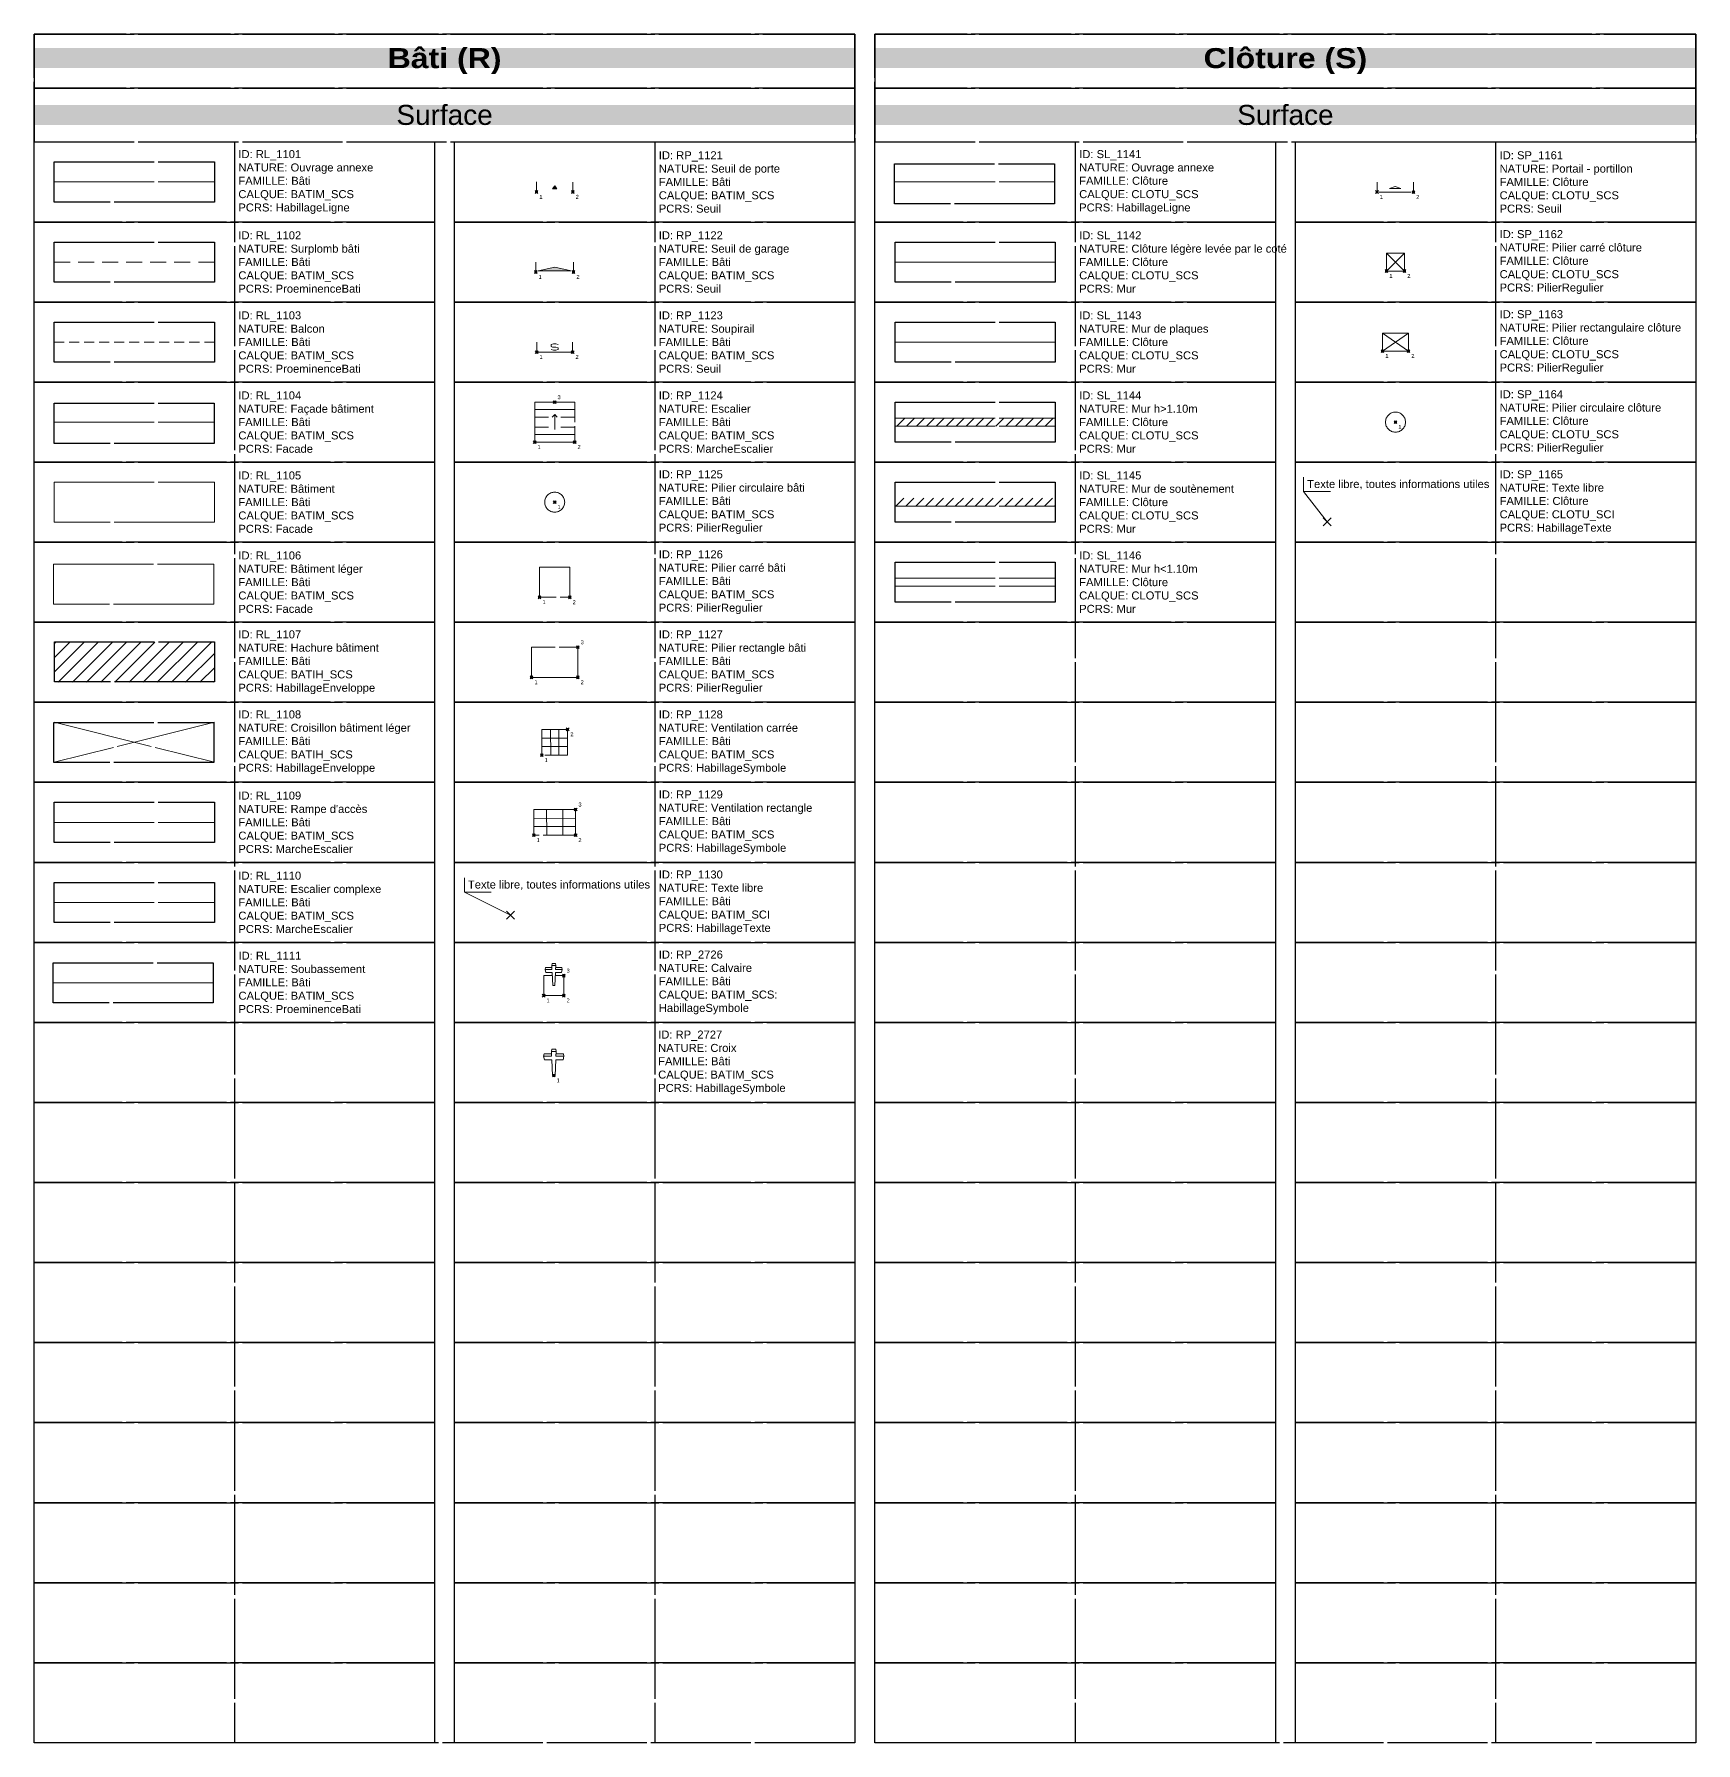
# Model space of a CAD drawing. Header units: metres. Extents: x 3067 to 3319, y 1703 to 1914.
# Drawn here: x 3067.05 to 3108.55, y 1703.17 to 1745.87 of the extents above; entities that cross this region are included whole.
import ezdxf

# ---------------------------------------------------------------- set-up
doc = ezdxf.new("R2010")
doc.units = ezdxf.units.M
doc.header["$PDMODE"] = 3
doc.header["$PDSIZE"] = 0.1
for name, pattern in [('RL_1101', [2.5, 2.5, 0]), ('RL_1102', [0.6, 0.4, -0.2]), ('RL_1103', [0.375, 0.25, -0.125]), ('RL_1104', [2.5, 2.5, 0]), ('RL_1105', [2.5, 2.5, 0]), ('RL_1106', [2.5, 2.5, 0]), ('RL_1108', [2.5, 2.5, 0]), ('RL_1109', [2.5, 2.5, 0]), ('RL_1110', [2.5, 2.5, 0]), ('SL_1141', [2.5, 2.5, 0]), ('SL_1144', [2.5, 2.5, 0]), ('SL_1145', [2.5, 2.5, 0]), ('SL_1146', [2.5, 2.5, 0]), ('Socle_Continu', [2.5, 2.5, 0])]:
    doc.linetypes.add(name, pattern=pattern)
doc.layers.get('0').update_dxf_attribs({"lineweight": 30})
for name, color, linetype, lineweight in [('1', 7, 'Socle_Continu', 30), ('2', 7, 'Socle_Continu', 30), ('3_sens et nbr de points', 7, 'Socle_Continu', 5), ('BATIH_SCS', 201, 'Socle_Continu', 13), ('BATIM_SCI', 201, 'Socle_Continu', 13), ('CLOTH_SCS', 212, 'Socle_Continu', 13), ('CLOTU_SCI', 212, 'Socle_Continu', 13), ('CLOTU_SCS', 212, 'Socle_Continu', 13)]:
    doc.layers.add(name, color=color, linetype=linetype, lineweight=lineweight)
doc.layers.add('BATIM_SCS', color=7, linetype='Socle_Continu', lineweight=13, true_color=0xdf7fff)
doc.styles.get("Standard").update_dxf_attribs({"font": 'arial.ttf'})
doc.styles.add('Style_1', font='WINGDNG2.TTF')
doc.linetypes.add('RL_1111', pattern='A,0.25,-0.1,[".",Standard,S=0.254,R=0,X=0,Y=0],-0.15', length=0.5)
doc.linetypes.add('SL_1142', pattern='A,0.5,0,["£",Style_1,S=0.1,R=0,X=0.2,Y=0],0.5', length=1)
doc.linetypes.add('SL_1143', pattern='A,0.5,0,["¢",Style_1,S=0.1,R=0,X=0.2,Y=-0.065],0.5', length=1)
pattern_1 = [(45, (0, 0), (-0.123743687, 0.123743687), [])]

# ---------------------------------------------------------------- blocks, each defined once
blk = doc.blocks.new('*U58')
at = {"layer": 'BATIM_SCI', "linetype": 'Socle_Continu'}
blk.add_line((-1.153, 0.58), (0, 0), dxfattribs=at)
at = {"layer": 'BATIM_SCI', "linetype": 'Socle_Continu', "flags": 128}
blk.add_lwpolyline([(-0.48, 0.58), (-1.153, 0.58), (-1.153, 0.937)], dxfattribs=at)
at = {"layer": 'BATIM_SCI', "linetype": 'Socle_Continu'}
blk.add_point((0, 0), dxfattribs=at)
blk.add_attdef('TXT', (-1.064, 0.667), '', height=0.2, dxfattribs=at)
at = {"layer": 'BATIM_SCI', "linetype": 'Socle_Continu', "flags": 9}
for tag, p in [('NATURE', (1.967, -0.177)), ('ID', (1.967, 0.144)), ('FAMILLE', (1.967, -0.499)), ('CALQUE', (1.967, -0.82)), ('PCRS', (1.967, -1.141))]:
    blk.add_attdef(tag, p, '', height=0.2, dxfattribs=at)
blk = doc.blocks.new('SP_1161')
at = {"layer": 'CLOTU_SCS', "linetype": 'Socle_Continu'}
for p, q in [((0, 0), (0, 0.25)), ((0.057, 0), (0.854, 0)), ((0.455, 0.141), (0.313, 0.094)), ((0.313, 0.094), (0.598, 0.094)), ((0.598, 0.094), (0.455, 0.141)), ((0.911, 0.25), (0.911, 0))]:
    blk.add_line(p, q, dxfattribs=at)
at = {"layer": 'CLOTU_SCS', "linetype": 'Socle_Continu', "flags": 9}
for tag, p in [('ID', (1.36, 0.385)), ('NATURE', (1.36, 0.064)), ('CALQUE', (1.36, -0.579)), ('FAMILLE', (1.36, -0.257)), ('PCRS', (1.36, -0.9))]:
    blk.add_attdef(tag, p, '', height=0.2, dxfattribs=at)
blk = doc.blocks.new('SP_1162')
at = {"layer": 'CLOTU_SCS', "linetype": 'Socle_Continu'}
for p, q in [((0, 0), (0.45, 0.45)), ((0, 0.45), (0.45, 0))]:
    blk.add_line(p, q, dxfattribs=at)
at = {"layer": 'CLOTU_SCS', "linetype": 'Socle_Continu', "flags": 128}
blk.add_lwpolyline([(0.45, 0), (0, 0), (0, 0.45), (0.45, 0.45)], close=True, dxfattribs=at)
at = {"layer": 'CLOTU_SCS', "linetype": 'Socle_Continu', "flags": 9}
for tag, p in [('ID', (1.089, 0.299)), ('NATURE', (1.089, -0.022)), ('FAMILLE', (1.089, -0.344)), ('CALQUE', (1.089, -0.665)), ('PCRS', (1.089, -0.986))]:
    blk.add_attdef(tag, p, '', height=0.2, dxfattribs=at)
blk = doc.blocks.new('SP_1163')
at = {"layer": 'CLOTU_SCS', "linetype": 'Socle_Continu'}
for p, q in [((0, 0), (0.65, 0.45)), ((0, 0.45), (0.65, 0))]:
    blk.add_line(p, q, dxfattribs=at)
at = {"layer": 'CLOTU_SCS', "linetype": 'Socle_Continu', "flags": 128}
blk.add_lwpolyline([(0.65, 0), (0, 0), (0, 0.45), (0.65, 0.45)], close=True, dxfattribs=at)
at = {"layer": 'CLOTU_SCS', "linetype": 'Socle_Continu', "flags": 9}
for tag, p in [('ID', (1.211, 0.255)), ('NATURE', (1.211, -0.066)), ('FAMILLE', (1.211, -0.387)), ('CALQUE', (1.211, -0.709)), ('PCRS', (1.211, -1.03))]:
    blk.add_attdef(tag, p, '', height=0.2, dxfattribs=at)
blk = doc.blocks.new('SP_1164')
at = {"layer": 'CLOTU_SCS', "linetype": 'Socle_Continu'}
blk.add_circle((0, 0), 0.25, dxfattribs=at)
at = {"layer": 'CLOTU_SCS', "linetype": 'Socle_Continu', "flags": 9}
for tag, p in [('ID', (0.878, 0.051)), ('NATURE', (0.878, -0.27)), ('FAMILLE', (0.878, -0.592)), ('CALQUE', (0.878, -0.913)), ('PCRS', (0.878, -1.234))]:
    blk.add_attdef(tag, p, '', height=0.2, dxfattribs=at)
blk = doc.blocks.new('*U308')
at = {"layer": 'CLOTU_SCI', "linetype": 'Socle_Continu'}
blk.add_line((-0.591, 0.756), (0, 0), dxfattribs=at)
at = {"layer": 'CLOTU_SCI', "linetype": 'Socle_Continu', "flags": 128}
blk.add_lwpolyline([(0.082, 0.756), (-0.591, 0.756), (-0.591, 1.113)], dxfattribs=at)
at = {"layer": 'CLOTU_SCI', "linetype": 'Socle_Continu'}
blk.add_point((0, 0), dxfattribs=at)
blk.add_attdef('TXT', (-0.502, 0.843), '', height=0.2, dxfattribs=at)
at = {"layer": 'CLOTU_SCI', "linetype": 'Socle_Continu', "flags": 9}
for tag, p in [('NATURE', (1.967, -0.177)), ('ID', (1.967, 0.144)), ('FAMILLE', (1.967, -0.499)), ('CALQUE', (1.967, -0.82)), ('PCRS', (1.967, -1.141))]:
    blk.add_attdef(tag, p, '', height=0.2, dxfattribs=at)
blk = doc.blocks.new('RP_1121')
at = {"layer": 'BATIM_SCS', "linetype": 'Socle_Continu'}
blk.add_hatch(color=256, dxfattribs=at).paths.add_polyline_path([(0.396, 0.078), (0.453, 0.156), (0.51, 0.078)])
for p, q in [((0, 0.25), (0, 0)), ((0.396, 0.078), (0.453, 0.156)), ((0.51, 0.078), (0.396, 0.078)), ((0.453, 0.156), (0.51, 0.078)), ((0.906, -0.001), (0.906, 0.249))]:
    blk.add_line(p, q, dxfattribs=at)
at = {"layer": 'BATIM_SCS', "linetype": 'Socle_Continu', "flags": 9}
for tag, p in [('NATURE', (1.337, 0.329)), ('ID', (1.337, 0.65)), ('FAMILLE', (1.337, 0.008)), ('CALQUE', (1.337, -0.314)), ('PCRS', (1.337, -0.635))]:
    blk.add_attdef(tag, p, '', height=0.2, dxfattribs=at)
blk = doc.blocks.new('RP_1122')
at = {"layer": 'BATIM_SCS', "linetype": 'Socle_Continu'}
blk.add_hatch(color=256, dxfattribs=at).paths.add_polyline_path([(0.059, 0.031), (0.884, 0.031), (0.472, 0.125)])
for p, q in [((0, 0.25), (0, 0)), ((0.472, 0.125), (0.059, 0.031)), ((0.059, 0.031), (0.884, 0.031)), ((0.884, 0.031), (0.472, 0.125)), ((0.943, 0), (0.943, 0.25))]:
    blk.add_line(p, q, dxfattribs=at)
at = {"layer": 'BATIM_SCS', "linetype": 'Socle_Continu', "flags": 9}
for tag, p in [('ID', (1.285, 0.871)), ('NATURE', (1.285, 0.549)), ('FAMILLE', (1.285, 0.228)), ('CALQUE', (1.285, -0.093)), ('PCRS', (1.285, -0.415))]:
    blk.add_attdef(tag, p, '', height=0.2, dxfattribs=at)
blk = doc.blocks.new('RP_1123')
at = {"layer": 'BATIM_SCS', "linetype": 'Socle_Continu'}
for p, q in [((0, 0.25), (0, 0)), ((0, 0), (0.898, 0)), ((0.365, 0.188), (0.421, 0.203)), ((0.365, 0.188), (0.365, 0.156)), ((0.365, 0.141), (0.365, 0.156)), ((0.365, 0.141), (0.393, 0.125)), ((0.421, 0.047), (0.365, 0.062)), ((0.393, 0.125), (0.477, 0.125)), ((0.477, 0.203), (0.421, 0.203)), ((0.477, 0.047), (0.421, 0.047)), ((0.477, 0.203), (0.533, 0.188)), ((0.477, 0.125), (0.533, 0.109)), ((0.533, 0.062), (0.477, 0.047)), ((0.533, 0.109), (0.533, 0.094)), ((0.533, 0.094), (0.533, 0.062)), ((0.898, 0), (0.898, 0.25))]:
    blk.add_line(p, q, dxfattribs=at)
at = {"layer": 'BATIM_SCS', "linetype": 'Socle_Continu', "flags": 9}
for tag, p in [('ID', (1.247, 0.805)), ('NATURE', (1.247, 0.484)), ('CALQUE', (1.247, -0.159)), ('FAMILLE', (1.247, 0.163)), ('PCRS', (1.247, -0.48))]:
    blk.add_attdef(tag, p, '', height=0.2, dxfattribs=at)
blk = doc.blocks.new('RP_1125')
at = {"layer": 'BATIM_SCS', "linetype": 'Socle_Continu'}
blk.add_circle((0, 0), 0.25, dxfattribs=at)
at = {"layer": 'BATIM_SCS', "linetype": 'Socle_Continu', "flags": 9}
for tag, p in [('ID', (0.772, 0.405)), ('NATURE', (0.772, 0.084)), ('CALQUE', (0.772, -0.559)), ('FAMILLE', (0.772, -0.237)), ('PCRS', (0.772, -0.88))]:
    blk.add_attdef(tag, p, '', height=0.2, dxfattribs=at)
blk = doc.blocks.new('RP_1126')
at = {"layer": 'BATIM_SCS', "linetype": 'Socle_Continu', "flags": 128}
blk.add_lwpolyline([(0, 0), (0, 0.754), (0.754, 0.754), (0.754, 0)], close=True, dxfattribs=at)
at = {"layer": 'BATIM_SCS', "linetype": 'Socle_Continu', "flags": 9}
for tag, p in [('NATURE', (1.163, 0.67)), ('ID', (1.163, 0.991)), ('FAMILLE', (1.163, 0.349)), ('CALQUE', (1.163, 0.028)), ('PCRS', (1.163, -0.294))]:
    blk.add_attdef(tag, p, '', height=0.2, dxfattribs=at)
blk = doc.blocks.new('RP_1127')
at = {"layer": 'BATIM_SCS', "linetype": 'Socle_Continu', "flags": 128}
blk.add_lwpolyline([(1.154, 0), (0, 0), (0, 0.754), (1.154, 0.754)], close=True, dxfattribs=at)
at = {"layer": 'BATIM_SCS', "linetype": 'Socle_Continu', "flags": 9}
for tag, p in [('ID', (1.447, 0.935)), ('NATURE', (1.447, 0.614)), ('FAMILLE', (1.447, 0.293)), ('CALQUE', (1.447, -0.028)), ('PCRS', (1.447, -0.35))]:
    blk.add_attdef(tag, p, '', height=0.2, dxfattribs=at)
blk = doc.blocks.new('RP_1124')
at = {"layer": 'BATIM_SCS', "linetype": 'Socle_Continu', "flags": 128}
blk.add_lwpolyline([(0, 0), (0, 1), (1, 1), (1, 0)], close=True, dxfattribs=at)
for points in [[(1, 0.812), (0, 0.812)], [(0, 0.625), (0.344, 0.625)], [(0.5, 0.312), (0.5, 0.687), (0.438, 0.625)], [(0.5, 0.687), (0.563, 0.625)], [(1, 0.625), (0.656, 0.625)], [(0, 0.375), (0.344, 0.375)], [(0, 0.187), (1, 0.187)], [(1, 0.375), (0.656, 0.375)]]:
    blk.add_lwpolyline(points, dxfattribs=at)
at = {"layer": 'BATIM_SCS', "linetype": 'Socle_Continu', "flags": 9}
for tag, p in [('ID', (1.527, 0.906)), ('NATURE', (1.527, 0.584)), ('FAMILLE', (1.527, 0.263)), ('CALQUE', (1.527, -0.058)), ('PCRS', (1.527, -0.38))]:
    blk.add_attdef(tag, p, '', height=0.2, dxfattribs=at)
blk = doc.blocks.new('RP_1128')
at = {"layer": 'BATIM_SCS', "linetype": 'Socle_Continu'}
for p, q in [((0.221, 0.645), (0.222, 0)), ((0.423, 0), (0.422, 0.645)), ((0.644, 0.423), (0, 0.423)), ((0, 0.222), (0.644, 0.222))]:
    blk.add_line(p, q, dxfattribs=at)
at = {"layer": 'BATIM_SCS', "linetype": 'Socle_Continu', "flags": 128}
blk.add_lwpolyline([(0, 0), (-0.001, 0.644), (0.644, 0.645), (0.644, 0.001)], close=True, dxfattribs=at)
at = {"layer": 'BATIM_SCS', "linetype": 'Socle_Continu', "flags": 9}
for tag, p in [('ID', (1.102, 0.887)), ('NATURE', (1.102, 0.565)), ('FAMILLE', (1.102, 0.244)), ('CALQUE', (1.102, -0.077)), ('PCRS', (1.102, -0.398))]:
    blk.add_attdef(tag, p, '', height=0.2, dxfattribs=at)
blk = doc.blocks.new('RP_1129')
at = {"layer": 'BATIM_SCS', "linetype": 'Socle_Continu'}
for p, q in [((0.321, 0.645), (0.322, 0)), ((0.723, 0.001), (0.722, 0.645)), ((1.044, 0.424), (0, 0.423)), ((0, 0.222), (1.044, 0.222))]:
    blk.add_line(p, q, dxfattribs=at)
at = {"layer": 'BATIM_SCS', "linetype": 'Socle_Continu', "flags": 128}
blk.add_lwpolyline([(-0.001, 0.644), (1.044, 0.645), (1.044, 0.001), (0, 0)], close=True, dxfattribs=at)
at = {"layer": 'BATIM_SCS', "linetype": 'Socle_Continu', "flags": 9}
for tag, p in [('ID', (1.289, 0.914)), ('NATURE', (1.289, 0.593)), ('FAMILLE', (1.289, 0.271)), ('CALQUE', (1.289, -0.05)), ('PCRS', (1.289, -0.371))]:
    blk.add_attdef(tag, p, '', height=0.2, dxfattribs=at)
blk = doc.blocks.new('RP_2727')
at = {"layer": 'BATIM_SCS', "linetype": 'Socle_Continu'}
for p, q in [((-0.254, 0.48), (-0.244, 0.54)), ((-0.254, 0.48), (-0.054, 0.48)), ((-0.254, 0.48), (-0.233, 0.392)), ((-0.244, 0.54), (-0.057, 0.54)), ((-0.06, 0.6), (-0.05, 0.66)), ((-0.054, 0.48), (-0.06, 0.6)), ((-0.06, 0.6), (0.06, 0.6)), ((-0.05, 0.66), (0.05, 0.66)), ((0.06, 0.6), (0.05, 0.66)), ((0.054, 0.48), (0.06, 0.6)), ((0.054, 0.48), (0.254, 0.48)), ((0.057, 0.54), (0.244, 0.54)), ((0.254, 0.48), (0.233, 0.392)), ((0.254, 0.48), (0.244, 0.54)), ((-0.233, 0.392), (-0.05, 0.392)), ((-0.03, 0), (-0.05, 0.392)), ((-0.03, 0), (0.03, 0)), ((0.03, 0), (0.05, 0.392)), ((0.05, 0.392), (0.233, 0.392))]:
    blk.add_line(p, q, dxfattribs=at)
at = {"layer": 'BATIM_SCS', "linetype": 'Socle_Continu', "flags": 9}
for tag, p in [('NATURE', (0.585, 0.325)), ('ID', (0.585, 0.646)), ('FAMILLE', (0.585, 0.004)), ('CALQUE', (0.585, -0.318)), ('PCRS', (0.585, -0.639))]:
    blk.add_attdef(tag, p, '', height=0.2, dxfattribs=at)
blk = doc.blocks.new('RP_2726')
at = {"layer": 'BATIM_SCS', "linetype": 'Socle_Continu'}
for p, q in [((0.038, 0.65), (0.047, 0.7)), ((0.038, 0.65), (0.205, 0.65)), ((0.038, 0.65), (0.056, 0.577)), ((0.047, 0.7), (0.203, 0.7)), ((0.056, 0.577), (0.209, 0.577)), ((0.2, 0.75), (0.209, 0.8)), ((0.205, 0.65), (0.2, 0.75)), ((0.2, 0.75), (0.3, 0.75)), ((0.209, 0.8), (0.291, 0.8)), ((0.225, 0.25), (0.209, 0.577)), ((0.275, 0.25), (0.291, 0.577)), ((0.3, 0.75), (0.291, 0.8)), ((0.291, 0.577), (0.444, 0.577)), ((0.295, 0.65), (0.3, 0.75)), ((0.295, 0.65), (0.462, 0.65)), ((0.298, 0.7), (0.453, 0.7)), ((0.462, 0.65), (0.444, 0.577)), ((0.462, 0.65), (0.453, 0.7)), ((0.225, 0.25), (0.275, 0.25))]:
    blk.add_line(p, q, dxfattribs=at)
blk.add_lwpolyline([(0.213, 0.5), (0, 0.5), (0, 0), (0.5, 0), (0.5, 0.5), (0.287, 0.5)], dxfattribs=at)
at = {"layer": 'BATIM_SCS', "linetype": 'Socle_Continu', "flags": 9}
for tag, p in [('NATURE', (0.959, 0.325)), ('ID', (0.959, 0.646)), ('FAMILLE', (0.959, 0.004)), ('CALQUE', (0.959, -0.318)), ('PCRS', (0.959, -0.639))]:
    blk.add_attdef(tag, p, '', height=0.2, dxfattribs=at)

msp = doc.modelspace()

# ---------------------------------------------------------------- hatches: boundary and pattern name
at = {"layer": 'BATIH_SCS', "linetype": 'Socle_Continu'}
h = msp.add_hatch(dxfattribs=at)
h.set_pattern_fill('RL_1107', color=256, pattern_type=2)
h.set_pattern_definition([(45, (0, 8), (-0.176776695, 0.176776695), [])])
h.paths.add_polyline_path([(3071.549, 1730.672), (3067.549, 1730.672), (3067.549, 1729.672), (3071.549, 1729.672)])
at = {"layer": 'CLOTH_SCS', "linetype": 'Socle_Continu'}
h = msp.add_hatch(dxfattribs=at)
h.set_pattern_fill('SL_1144', color=256, pattern_type=2)
h.set_pattern_definition(pattern_1)
h.paths.add_polyline_path([(3092.549, 1736.272), (3088.549, 1736.272), (3088.549, 1736.072), (3092.549, 1736.072)])
h = msp.add_hatch(dxfattribs=at)
h.set_pattern_fill('SL_1145', color=256, pattern_type=2)
h.set_pattern_definition(pattern_1)
h.paths.add_polyline_path([(3092.549, 1734.272), (3088.549, 1734.272), (3088.549, 1734.072), (3092.549, 1734.072)])

# ---------------------------------------------------------------- linework, layer by layer
at = {"linetype": 'Socle_Continu'}
for p, q in [((3072.049, 1743.172), (3072.049, 1703.172)), ((3082.549, 1743.172), (3082.549, 1703.172)), ((3093.049, 1743.172), (3093.049, 1703.172)), ((3103.549, 1743.172), (3103.549, 1703.172))]:
    msp.add_line(p, q, dxfattribs=at)
for points in [[(3067.049, 1744.519), (3087.549, 1744.519), (3087.549, 1745.866), (3067.049, 1745.866)], [(3088.049, 1744.519), (3108.549, 1744.519), (3108.549, 1745.866), (3088.049, 1745.866)], [(3067.049, 1743.172), (3087.549, 1743.172), (3087.549, 1744.519), (3067.049, 1744.519)], [(3088.049, 1743.172), (3108.549, 1743.172), (3108.549, 1744.519), (3088.049, 1744.519)], [(3067.049, 1743.172), (3077.049, 1743.172), (3077.049, 1741.172), (3067.049, 1741.172)], [(3077.549, 1743.172), (3087.549, 1743.172), (3087.549, 1741.172), (3077.549, 1741.172)], [(3088.049, 1743.172), (3098.049, 1743.172), (3098.049, 1741.172), (3088.049, 1741.172)], [(3098.549, 1743.172), (3108.549, 1743.172), (3108.549, 1741.172), (3098.549, 1741.172)], [(3067.049, 1741.172), (3077.049, 1741.172), (3077.049, 1739.172), (3067.049, 1739.172)], [(3077.549, 1741.172), (3087.549, 1741.172), (3087.549, 1739.172), (3077.549, 1739.172)], [(3088.049, 1741.172), (3098.049, 1741.172), (3098.049, 1739.172), (3088.049, 1739.172)], [(3098.549, 1741.172), (3108.549, 1741.172), (3108.549, 1739.172), (3098.549, 1739.172)], [(3067.049, 1739.172), (3077.049, 1739.172), (3077.049, 1737.172), (3067.049, 1737.172)], [(3077.549, 1739.172), (3087.549, 1739.172), (3087.549, 1737.172), (3077.549, 1737.172)], [(3088.049, 1739.172), (3098.049, 1739.172), (3098.049, 1737.172), (3088.049, 1737.172)], [(3098.549, 1739.172), (3108.549, 1739.172), (3108.549, 1737.172), (3098.549, 1737.172)], [(3067.049, 1737.172), (3077.049, 1737.172), (3077.049, 1735.172), (3067.049, 1735.172)], [(3077.549, 1737.172), (3087.549, 1737.172), (3087.549, 1735.172), (3077.549, 1735.172)], [(3088.049, 1737.172), (3098.049, 1737.172), (3098.049, 1735.172), (3088.049, 1735.172)], [(3098.549, 1737.172), (3108.549, 1737.172), (3108.549, 1735.172), (3098.549, 1735.172)], [(3067.049, 1735.172), (3077.049, 1735.172), (3077.049, 1733.172), (3067.049, 1733.172)], [(3077.549, 1735.172), (3087.549, 1735.172), (3087.549, 1733.172), (3077.549, 1733.172)], [(3088.049, 1735.172), (3098.049, 1735.172), (3098.049, 1733.172), (3088.049, 1733.172)], [(3098.549, 1735.172), (3108.549, 1735.172), (3108.549, 1733.172), (3098.549, 1733.172)], [(3067.049, 1733.172), (3077.049, 1733.172), (3077.049, 1731.172), (3067.049, 1731.172)], [(3077.549, 1733.172), (3087.549, 1733.172), (3087.549, 1731.172), (3077.549, 1731.172)], [(3088.049, 1733.172), (3098.049, 1733.172), (3098.049, 1731.172), (3088.049, 1731.172)], [(3098.549, 1733.172), (3108.549, 1733.172), (3108.549, 1731.172), (3098.549, 1731.172)], [(3067.049, 1731.172), (3077.049, 1731.172), (3077.049, 1729.172), (3067.049, 1729.172)], [(3077.549, 1731.172), (3087.549, 1731.172), (3087.549, 1729.172), (3077.549, 1729.172)], [(3088.049, 1731.172), (3098.049, 1731.172), (3098.049, 1729.172), (3088.049, 1729.172)], [(3098.549, 1731.172), (3108.549, 1731.172), (3108.549, 1729.172), (3098.549, 1729.172)], [(3067.049, 1729.172), (3077.049, 1729.172), (3077.049, 1727.172), (3067.049, 1727.172)], [(3077.549, 1729.172), (3087.549, 1729.172), (3087.549, 1727.172), (3077.549, 1727.172)], [(3088.049, 1729.172), (3098.049, 1729.172), (3098.049, 1727.172), (3088.049, 1727.172)], [(3098.549, 1729.172), (3108.549, 1729.172), (3108.549, 1727.172), (3098.549, 1727.172)], [(3067.049, 1727.172), (3077.049, 1727.172), (3077.049, 1725.172), (3067.049, 1725.172)], [(3077.549, 1727.172), (3087.549, 1727.172), (3087.549, 1725.172), (3077.549, 1725.172)], [(3088.049, 1727.172), (3098.049, 1727.172), (3098.049, 1725.172), (3088.049, 1725.172)], [(3098.549, 1727.172), (3108.549, 1727.172), (3108.549, 1725.172), (3098.549, 1725.172)], [(3067.049, 1725.172), (3077.049, 1725.172), (3077.049, 1723.172), (3067.049, 1723.172)], [(3077.549, 1725.172), (3087.549, 1725.172), (3087.549, 1723.172), (3077.549, 1723.172)], [(3088.049, 1725.172), (3098.049, 1725.172), (3098.049, 1723.172), (3088.049, 1723.172)], [(3098.549, 1725.172), (3108.549, 1725.172), (3108.549, 1723.172), (3098.549, 1723.172)], [(3067.049, 1723.172), (3077.049, 1723.172), (3077.049, 1721.172), (3067.049, 1721.172)], [(3077.549, 1723.172), (3087.549, 1723.172), (3087.549, 1721.172), (3077.549, 1721.172)], [(3077.549, 1723.172), (3087.549, 1723.172), (3087.549, 1721.172), (3077.549, 1721.172)], [(3088.049, 1723.172), (3098.049, 1723.172), (3098.049, 1721.172), (3088.049, 1721.172)], [(3098.549, 1723.172), (3108.549, 1723.172), (3108.549, 1721.172), (3098.549, 1721.172)], [(3067.049, 1721.172), (3077.049, 1721.172), (3077.049, 1719.172), (3067.049, 1719.172)], [(3077.549, 1721.172), (3087.549, 1721.172), (3087.549, 1719.172), (3077.549, 1719.172)], [(3077.549, 1721.172), (3087.549, 1721.172), (3087.549, 1719.172), (3077.549, 1719.172)], [(3088.049, 1721.172), (3098.049, 1721.172), (3098.049, 1719.172), (3088.049, 1719.172)], [(3098.549, 1721.172), (3108.549, 1721.172), (3108.549, 1719.172), (3098.549, 1719.172)], [(3067.049, 1719.172), (3077.049, 1719.172), (3077.049, 1717.172), (3067.049, 1717.172)], [(3077.549, 1719.172), (3087.549, 1719.172), (3087.549, 1717.172), (3077.549, 1717.172)], [(3088.049, 1719.172), (3098.049, 1719.172), (3098.049, 1717.172), (3088.049, 1717.172)], [(3098.549, 1719.172), (3108.549, 1719.172), (3108.549, 1717.172), (3098.549, 1717.172)], [(3067.049, 1717.172), (3077.049, 1717.172), (3077.049, 1715.172), (3067.049, 1715.172)], [(3077.549, 1717.172), (3087.549, 1717.172), (3087.549, 1715.172), (3077.549, 1715.172)], [(3088.049, 1717.172), (3098.049, 1717.172), (3098.049, 1715.172), (3088.049, 1715.172)], [(3098.549, 1717.172), (3108.549, 1717.172), (3108.549, 1715.172), (3098.549, 1715.172)], [(3067.049, 1715.172), (3077.049, 1715.172), (3077.049, 1713.172), (3067.049, 1713.172)], [(3077.549, 1715.172), (3087.549, 1715.172), (3087.549, 1713.172), (3077.549, 1713.172)], [(3088.049, 1715.172), (3098.049, 1715.172), (3098.049, 1713.172), (3088.049, 1713.172)], [(3098.549, 1715.172), (3108.549, 1715.172), (3108.549, 1713.172), (3098.549, 1713.172)], [(3067.049, 1713.172), (3077.049, 1713.172), (3077.049, 1711.172), (3067.049, 1711.172)], [(3077.549, 1713.172), (3087.549, 1713.172), (3087.549, 1711.172), (3077.549, 1711.172)], [(3088.049, 1713.172), (3098.049, 1713.172), (3098.049, 1711.172), (3088.049, 1711.172)], [(3098.549, 1713.172), (3108.549, 1713.172), (3108.549, 1711.172), (3098.549, 1711.172)], [(3067.049, 1711.172), (3077.049, 1711.172), (3077.049, 1709.172), (3067.049, 1709.172)], [(3077.549, 1711.172), (3087.549, 1711.172), (3087.549, 1709.172), (3077.549, 1709.172)], [(3088.049, 1711.172), (3098.049, 1711.172), (3098.049, 1709.172), (3088.049, 1709.172)], [(3098.549, 1711.172), (3108.549, 1711.172), (3108.549, 1709.172), (3098.549, 1709.172)], [(3067.049, 1709.172), (3077.049, 1709.172), (3077.049, 1707.172), (3067.049, 1707.172)], [(3077.549, 1709.172), (3087.549, 1709.172), (3087.549, 1707.172), (3077.549, 1707.172)], [(3088.049, 1709.172), (3098.049, 1709.172), (3098.049, 1707.172), (3088.049, 1707.172)], [(3098.549, 1709.172), (3108.549, 1709.172), (3108.549, 1707.172), (3098.549, 1707.172)], [(3067.049, 1707.172), (3077.049, 1707.172), (3077.049, 1705.172), (3067.049, 1705.172)], [(3077.549, 1707.172), (3087.549, 1707.172), (3087.549, 1705.172), (3077.549, 1705.172)], [(3088.049, 1707.172), (3098.049, 1707.172), (3098.049, 1705.172), (3088.049, 1705.172)], [(3098.549, 1707.172), (3108.549, 1707.172), (3108.549, 1705.172), (3098.549, 1705.172)], [(3067.049, 1705.172), (3077.049, 1705.172), (3077.049, 1703.172), (3067.049, 1703.172)], [(3077.549, 1705.172), (3087.549, 1705.172), (3087.549, 1703.172), (3077.549, 1703.172)], [(3088.049, 1705.172), (3098.049, 1705.172), (3098.049, 1703.172), (3088.049, 1703.172)], [(3098.549, 1705.172), (3108.549, 1705.172), (3108.549, 1703.172), (3098.549, 1703.172)]]:
    msp.add_lwpolyline(points, close=True, dxfattribs=at)
at = {"layer": '1', "color": 201, "linetype": 'Socle_Continu', "true_color": 0xdf7fff}
msp.add_lwpolyline([(3067.049, 1745.866), (3087.549, 1745.866), (3087.549, 1703.172), (3067.049, 1703.172)], close=True, dxfattribs=at)
at = {"layer": '1', "color": 212, "linetype": 'Socle_Continu'}
msp.add_lwpolyline([(3088.049, 1745.866), (3108.549, 1745.866), (3108.549, 1703.172), (3088.049, 1703.172)], close=True, dxfattribs=at)
at = {"layer": '2', "linetype": 'Socle_Continu'}
for points in [[(3067.549, 1742.672), (3071.549, 1742.672), (3071.549, 1741.672), (3067.549, 1741.672)], [(3088.533, 1742.625), (3092.533, 1742.625), (3092.533, 1741.625), (3088.533, 1741.625)], [(3067.549, 1740.672), (3071.549, 1740.672), (3071.549, 1739.672), (3067.549, 1739.672)], [(3088.549, 1740.672), (3092.549, 1740.672), (3092.549, 1739.672), (3088.549, 1739.672)], [(3067.549, 1738.672), (3071.549, 1738.672), (3071.549, 1737.672), (3067.549, 1737.672)], [(3088.549, 1738.672), (3092.549, 1738.672), (3092.549, 1737.672), (3088.549, 1737.672)], [(3067.545, 1736.642), (3071.545, 1736.642), (3071.545, 1735.642), (3067.545, 1735.642)], [(3088.549, 1736.672), (3092.549, 1736.672), (3092.549, 1735.672), (3088.549, 1735.672)], [(3088.549, 1734.672), (3092.549, 1734.672), (3092.549, 1733.672), (3088.549, 1733.672)], [(3088.549, 1732.672), (3092.549, 1732.672), (3092.549, 1731.672), (3088.549, 1731.672)], [(3067.553, 1730.683), (3071.553, 1730.683), (3071.553, 1729.683), (3067.553, 1729.683)], [(3067.54, 1728.666), (3071.54, 1728.666), (3071.54, 1727.666), (3067.54, 1727.666)], [(3067.549, 1726.672), (3071.549, 1726.672), (3071.549, 1725.672), (3067.549, 1725.672)], [(3067.549, 1724.672), (3071.549, 1724.672), (3071.549, 1723.672), (3067.549, 1723.672)], [(3067.52, 1722.66), (3071.52, 1722.66), (3071.52, 1721.66), (3067.52, 1721.66)]]:
    msp.add_lwpolyline(points, close=True, dxfattribs=at)
at = {"layer": '3_sens et nbr de points', "linetype": 'Socle_Continu'}
for p, q in [((3079.561, 1741.958), (3079.632, 1741.887)), ((3079.561, 1741.958), (3079.632, 1741.887)), ((3079.561, 1741.887), (3079.632, 1741.958)), ((3080.467, 1741.957), (3080.537, 1741.886)), ((3080.467, 1741.886), (3080.537, 1741.957)), ((3100.551, 1741.958), (3100.622, 1741.887)), ((3100.551, 1741.958), (3100.622, 1741.887)), ((3100.551, 1741.887), (3100.622, 1741.958)), ((3101.462, 1741.954), (3101.533, 1741.884)), ((3101.462, 1741.884), (3101.533, 1741.954)), ((3079.542, 1739.957), (3079.613, 1739.887)), ((3079.542, 1739.957), (3079.613, 1739.887)), ((3079.542, 1739.887), (3079.613, 1739.957)), ((3080.485, 1739.957), (3080.556, 1739.886)), ((3080.485, 1739.886), (3080.556, 1739.957)), ((3100.789, 1739.982), (3100.86, 1739.912)), ((3100.789, 1739.982), (3100.86, 1739.912)), ((3100.789, 1739.912), (3100.86, 1739.982)), ((3101.239, 1739.982), (3101.31, 1739.912)), ((3101.239, 1739.912), (3101.31, 1739.982)), ((3079.565, 1737.957), (3079.636, 1737.887)), ((3079.565, 1737.957), (3079.636, 1737.887)), ((3079.565, 1737.887), (3079.636, 1737.957)), ((3080.463, 1737.957), (3080.533, 1737.886)), ((3080.463, 1737.886), (3080.533, 1737.957)), ((3100.689, 1737.982), (3100.76, 1737.912)), ((3100.689, 1737.982), (3100.76, 1737.912)), ((3100.689, 1737.912), (3100.76, 1737.982)), ((3101.339, 1737.982), (3101.41, 1737.912)), ((3101.339, 1737.912), (3101.41, 1737.982)), ((3080.014, 1736.707), (3080.085, 1736.637)), ((3080.014, 1736.707), (3080.085, 1736.637)), ((3080.014, 1736.637), (3080.085, 1736.707)), ((3101.014, 1736.207), (3101.085, 1736.137)), ((3101.014, 1736.207), (3101.085, 1736.137)), ((3101.014, 1736.137), (3101.085, 1736.207)), ((3079.514, 1735.707), (3079.585, 1735.637)), ((3079.514, 1735.707), (3079.585, 1735.637)), ((3079.514, 1735.637), (3079.585, 1735.707)), ((3080.513, 1735.707), (3080.584, 1735.636)), ((3080.513, 1735.636), (3080.584, 1735.707)), ((3080.014, 1734.207), (3080.085, 1734.137)), ((3080.014, 1734.207), (3080.085, 1734.137)), ((3080.014, 1734.137), (3080.085, 1734.207)), ((3079.637, 1731.83), (3079.707, 1731.759)), ((3079.637, 1731.83), (3079.707, 1731.759)), ((3079.637, 1731.759), (3079.707, 1731.83)), ((3080.391, 1731.829), (3080.462, 1731.759)), ((3080.391, 1731.759), (3080.462, 1731.829)), ((3080.591, 1730.584), (3080.662, 1730.514)), ((3080.591, 1730.584), (3080.662, 1730.514)), ((3080.591, 1730.514), (3080.662, 1730.584)), ((3079.437, 1729.83), (3079.507, 1729.759)), ((3079.437, 1729.83), (3079.507, 1729.759)), ((3079.437, 1729.759), (3079.507, 1729.83)), ((3080.591, 1729.829), (3080.661, 1729.759)), ((3080.591, 1729.759), (3080.661, 1729.829)), ((3080.336, 1728.53), (3080.407, 1728.459)), ((3080.336, 1728.459), (3080.407, 1728.53)), ((3079.692, 1727.885), (3079.763, 1727.814)), ((3079.692, 1727.885), (3079.763, 1727.814)), ((3079.692, 1727.814), (3079.763, 1727.885)), ((3080.537, 1726.53), (3080.608, 1726.459)), ((3080.537, 1726.53), (3080.608, 1726.459)), ((3080.537, 1726.459), (3080.608, 1726.53)), ((3079.492, 1725.885), (3079.563, 1725.814)), ((3079.492, 1725.885), (3079.563, 1725.814)), ((3079.492, 1725.814), (3079.563, 1725.885)), ((3080.536, 1725.885), (3080.607, 1725.815)), ((3080.536, 1725.815), (3080.607, 1725.885)), ((3080.24, 1722.378), (3080.31, 1722.307)), ((3080.24, 1722.378), (3080.31, 1722.307)), ((3080.24, 1722.307), (3080.31, 1722.378)), ((3079.74, 1721.878), (3079.81, 1721.807)), ((3079.74, 1721.878), (3079.81, 1721.807)), ((3079.74, 1721.807), (3079.81, 1721.878)), ((3080.24, 1721.878), (3080.31, 1721.807)), ((3080.24, 1721.807), (3080.31, 1721.878)), ((3079.991, 1719.881), (3080.062, 1719.811)), ((3079.991, 1719.811), (3080.062, 1719.881))]:
    msp.add_line(p, q, dxfattribs=at)
for centre in [(3079.596, 1741.922), (3080.502, 1741.922), (3100.587, 1741.922), (3101.497, 1741.919), (3079.578, 1739.922), (3080.521, 1739.921), (3100.824, 1739.947), (3101.274, 1739.947), (3079.6, 1737.922), (3080.498, 1737.921), (3100.724, 1737.947), (3101.374, 1737.947), (3080.049, 1736.672), (3101.049, 1736.172), (3079.549, 1735.672), (3080.549, 1735.671), (3080.049, 1734.172), (3079.672, 1731.795), (3080.426, 1731.794), (3080.626, 1730.549), (3079.472, 1729.795), (3080.626, 1729.794), (3080.371, 1728.494), (3079.727, 1727.849), (3080.572, 1726.494), (3079.527, 1725.849), (3080.572, 1725.85), (3080.275, 1722.343), (3079.775, 1721.843), (3080.275, 1721.843), (3080.027, 1719.846)]:
    msp.add_circle(centre, 0.025, dxfattribs=at)
at = {"layer": 'BATIH_SCS', "linetype": 'RL_1108', "flags": 128}
for points in [[(3067.549, 1728.672), (3071.549, 1727.672)], [(3071.549, 1728.672), (3067.549, 1727.672)]]:
    msp.add_lwpolyline(points, dxfattribs=at)
at = {"layer": 'BATIM_SCS', "linetype": 'RL_1101'}
msp.add_line((3067.549, 1742.172), (3071.549, 1742.172), dxfattribs=at)
at = {"layer": 'BATIM_SCS', "linetype": 'RL_1102', "flags": 128}
msp.add_lwpolyline([(3067.549, 1740.172), (3071.549, 1740.172)], dxfattribs=at)
at = {"layer": 'BATIM_SCS', "linetype": 'RL_1103', "flags": 128}
msp.add_lwpolyline([(3067.549, 1738.172), (3071.549, 1738.172)], dxfattribs=at)
at = {"layer": 'BATIM_SCS', "linetype": 'RL_1104', "flags": 128}
msp.add_lwpolyline([(3067.549, 1736.172), (3071.549, 1736.172)], dxfattribs=at)
at = {"layer": 'BATIM_SCS', "linetype": 'RL_1105'}
msp.add_lwpolyline([(3067.549, 1734.672), (3071.549, 1734.672), (3071.549, 1733.672), (3067.549, 1733.672)], close=True, dxfattribs=at)
at = {"layer": 'BATIM_SCS', "linetype": 'RL_1106'}
msp.add_lwpolyline([(3067.532, 1732.626), (3071.532, 1732.626), (3071.532, 1731.626), (3067.532, 1731.626)], close=True, dxfattribs=at)
at = {"layer": 'BATIM_SCS', "linetype": 'RL_1109', "flags": 128}
msp.add_lwpolyline([(3067.549, 1726.172), (3071.549, 1726.172)], dxfattribs=at)
at = {"layer": 'BATIM_SCS', "linetype": 'RL_1110', "flags": 128}
msp.add_lwpolyline([(3067.549, 1724.172), (3071.549, 1724.172)], dxfattribs=at)
at = {"layer": 'BATIM_SCS', "linetype": 'RL_1111', "flags": 128}
msp.add_lwpolyline([(3067.52, 1722.16), (3071.52, 1722.16)], dxfattribs=at)
at = {"layer": 'CLOTU_SCS', "linetype": 'SL_1141'}
msp.add_line((3088.549, 1742.172), (3092.549, 1742.172), dxfattribs=at)
at = {"layer": 'CLOTU_SCS', "linetype": 'SL_1142'}
msp.add_lwpolyline([(3088.549, 1740.172), (3092.549, 1740.172)], dxfattribs=at)
at = {"layer": 'CLOTU_SCS', "linetype": 'SL_1143'}
msp.add_lwpolyline([(3088.549, 1738.172), (3092.549, 1738.172)], dxfattribs=at)
at = {"layer": 'CLOTU_SCS', "linetype": 'SL_1144', "flags": 128}
for points in [[(3088.549, 1736.272), (3092.549, 1736.272)], [(3088.549, 1736.072), (3092.549, 1736.072)]]:
    msp.add_lwpolyline(points, dxfattribs=at)
at = {"layer": 'CLOTU_SCS', "linetype": 'SL_1145', "flags": 128}
msp.add_lwpolyline([(3088.549, 1734.072), (3092.549, 1734.072)], dxfattribs=at)
at = {"layer": 'CLOTU_SCS', "linetype": 'SL_1146', "flags": 128}
for points in [[(3088.549, 1732.272), (3092.549, 1732.272)], [(3088.549, 1732.072), (3092.549, 1732.072)]]:
    msp.add_lwpolyline(points, dxfattribs=at)

# ---------------------------------------------------------------- block references
at = {"layer": 'BATIM_SCI', "linetype": 'Socle_Continu'}
msp.add_blockref('*U58', (3078.946, 1723.851), dxfattribs=at).add_auto_attribs({'TXT': 'Texte libre, toutes informations utiles'})
at = {"layer": 'BATIM_SCS', "linetype": 'Socle_Continu'}
for name, p in [('RP_1121', (3079.596, 1741.922)), ('RP_1122', (3079.578, 1739.922)), ('RP_1123', (3079.6, 1737.922)), ('RP_1124', (3079.549, 1735.672)), ('RP_1125', (3080.049, 1734.172)), ('RP_1126', (3079.672, 1731.795)), ('RP_1127', (3079.472, 1729.795)), ('RP_1128', (3079.727, 1727.849)), ('RP_1129', (3079.527, 1725.849)), ('RP_2726', (3079.775, 1721.843)), ('RP_2727', (3080.027, 1719.846))]:
    msp.add_blockref(name, p, dxfattribs=at)
at = {"layer": 'CLOTU_SCI', "linetype": 'Socle_Continu'}
msp.add_blockref('*U308', (3099.346, 1733.683), dxfattribs=at).add_auto_attribs({'TXT': 'Texte libre, toutes informations utiles'})
at = {"layer": 'CLOTU_SCS', "linetype": 'Socle_Continu'}
for name, p in [('SP_1161', (3100.587, 1741.919)), ('SP_1162', (3100.824, 1739.947)), ('SP_1163', (3100.724, 1737.947)), ('SP_1164', (3101.049, 1736.172))]:
    msp.add_blockref(name, p, dxfattribs=at)

# ---------------------------------------------------------------- texts
at = {"linetype": 'Socle_Continu', "char_height": 0.5, "width": 20.5, "attachment_point": 5, "bg_fill": 1, "box_fill_scale": 1, "bg_fill_transparency": 0}
for s, insert, bg_fill_color in [('{\\fArial Black|b0|i0|c0|p34;\\C256;\\c16777215;Bâti (R)}', (3077.299, 1745.192), 201), ('{\\fArial Black|b0|i0|c0|p34;\\C256;\\c16777215;Clôture (S)}', (3098.299, 1745.192), 212), ('\\pxqc;Surface', (3077.299, 1743.845), 254), ('\\pxqc;Surface', (3098.299, 1743.845), 254)]:
    msp.add_mtext(s, dxfattribs=dict(at, insert=insert, bg_fill_color=bg_fill_color))
at = {"linetype": 'Socle_Continu', "char_height": 0.2, "width": 4.9, "attachment_point": 4}
for s, insert in [('ID: RL_1101\\PNATURE: Ouvrage annexe\\PFAMILLE: Bâti\\PCALQUE: BATIM_SCS\\PPCRS: HabillageLigne', (3072.149, 1742.172)), ('ID: RP_1121\\PNATURE: Seuil de porte\\PFAMILLE: Bâti\\PCALQUE: BATIM_SCS\\PPCRS: Seuil', (3082.649, 1742.172)), ('ID: SL_1141\\PNATURE: Ouvrage annexe\\PFAMILLE: Clôture\\PCALQUE: CLOTU_SCS\\PPCRS: HabillageLigne', (3093.149, 1742.172)), ('ID: SP_1161\\PNATURE: Portail - portillon\\PFAMILLE: Clôture\\PCALQUE: CLOTU_SCS\\PPCRS: Seuil', (3103.649, 1742.172)), ('ID: RL_1102\\PNATURE: Surplomb bâti\\PFAMILLE: Bâti\\PCALQUE: BATIM_SCS\\PPCRS: ProeminenceBati', (3072.149, 1740.172)), ('ID: RP_1122\\PNATURE: Seuil de garage\\PFAMILLE: Bâti\\PCALQUE: BATIM_SCS\\PPCRS: Seuil', (3082.649, 1740.172)), ('ID: SL_1142\\PNATURE: Clôture légère levée par le coté\\PFAMILLE: Clôture\\PCALQUE: CLOTU_SCS\\PPCRS: Mur', (3093.149, 1740.172)), ('ID: SP_1162\\PNATURE: Pilier carré clôture\\PFAMILLE: Clôture\\PCALQUE: CLOTU_SCS\\PPCRS: PilierRegulier', (3103.649, 1740.172)), ('ID: RL_1103\\PNATURE: Balcon\\PFAMILLE: Bâti\\PCALQUE: BATIM_SCS\\PPCRS: ProeminenceBati', (3072.149, 1738.172)), ('ID: RP_1123\\PNATURE: Soupirail\\PFAMILLE: Bâti\\PCALQUE: BATIM_SCS\\PPCRS: Seuil', (3082.649, 1738.172)), ('ID: SL_1143\\PNATURE: Mur de plaques\\PFAMILLE: Clôture\\PCALQUE: CLOTU_SCS\\PPCRS: Mur', (3093.149, 1738.172)), ('ID: SP_1163\\PNATURE: Pilier rectangulaire clôture\\PFAMILLE: Clôture\\PCALQUE: CLOTU_SCS\\PPCRS: PilierRegulier', (3103.649, 1738.172)), ('ID: RL_1104\\PNATURE: Façade bâtiment\\PFAMILLE: Bâti\\PCALQUE: BATIM_SCS\\PPCRS: Facade', (3072.149, 1736.172)), ('ID: RP_1124\\PNATURE: Escalier\\PFAMILLE: Bâti\\PCALQUE: BATIM_SCS\\PPCRS: MarcheEscalier', (3082.649, 1736.172)), ('ID: SL_1144\\PNATURE: Mur h>1.10m\\PFAMILLE: Clôture\\PCALQUE: CLOTU_SCS\\PPCRS: Mur', (3093.149, 1736.172)), ('ID: SP_1164\\PNATURE: Pilier circulaire clôture\\PFAMILLE: Clôture\\PCALQUE: CLOTU_SCS\\PPCRS: PilierRegulier', (3103.649, 1736.172)), ('ID: RL_1105\\PNATURE: Bâtiment\\PFAMILLE: Bâti\\PCALQUE: BATIM_SCS\\PPCRS: Facade', (3072.149, 1734.172)), ('ID: RP_1125\\PNATURE: Pilier circulaire bâti\\PFAMILLE: Bâti\\PCALQUE: BATIM_SCS\\PPCRS: PilierRegulier', (3082.649, 1734.172)), ('ID: SL_1145\\PNATURE: Mur de soutènement\\PFAMILLE: Clôture\\PCALQUE: CLOTU_SCS\\PPCRS: Mur', (3093.149, 1734.172)), ('ID: SP_1165\\PNATURE: Texte libre\\PFAMILLE: Clôture\\PCALQUE: CLOTU_SCI\\PPCRS: HabillageTexte', (3103.649, 1734.172)), ('ID: RL_1106\\PNATURE: Bâtiment léger\\PFAMILLE: Bâti\\PCALQUE: BATIM_SCS\\PPCRS: Facade', (3072.149, 1732.172)), ('ID: RP_1126\\PNATURE: Pilier carré bâti\\PFAMILLE: Bâti\\PCALQUE: BATIM_SCS\\PPCRS: PilierRegulier', (3082.649, 1732.172)), ('ID: SL_1146\\PNATURE: Mur h<1.10m\\PFAMILLE: Clôture\\PCALQUE: CLOTU_SCS\\PPCRS: Mur', (3093.149, 1732.172)), ('ID: RL_1107\\PNATURE: Hachure bâtiment\\PFAMILLE: Bâti\\PCALQUE: BATIH_SCS\\PPCRS: HabillageEnveloppe', (3072.149, 1730.172)), ('ID: RP_1127\\PNATURE: Pilier rectangle bâti\\PFAMILLE: Bâti\\PCALQUE: BATIM_SCS\\PPCRS: PilierRegulier', (3082.649, 1730.172)), ('ID: RL_1108\\PNATURE: Croisillon bâtiment léger\\PFAMILLE: Bâti\\PCALQUE: BATIH_SCS\\PPCRS: HabillageEnveloppe', (3072.149, 1728.172)), ('ID: RP_1128\\PNATURE: Ventilation carrée\\PFAMILLE: Bâti\\PCALQUE: BATIM_SCS\\PPCRS: HabillageSymbole', (3082.649, 1728.172)), ('ID: RP_1129\\PNATURE: Ventilation rectangle\\PFAMILLE: Bâti\\PCALQUE: BATIM_SCS\\PPCRS: HabillageSymbole', (3082.649, 1726.172)), ("ID: RL_1109\\PNATURE: Rampe d'accès\\PFAMILLE: Bâti\\PCALQUE: BATIM_SCS\\PPCRS: MarcheEscalier", (3072.149, 1726.172)), ('ID: RL_1110\\PNATURE: Escalier complexe\\PFAMILLE: Bâti\\PCALQUE: BATIM_SCS\\PPCRS: MarcheEscalier', (3072.149, 1724.172)), ('ID: RP_1130\\PNATURE: Texte libre\\PFAMILLE: Bâti\\PCALQUE: BATIM_SCI\\PPCRS: HabillageTexte', (3082.649, 1724.172)), ('{\\C256;\\c0;ID: RL_1111\\PNATURE: Soubassement\\PFAMILLE: Bâti\\PCALQUE: BATIM_SCS\\PPCRS: ProeminenceBati}', (3072.152, 1722.172)), ('ID: RP_2726\\PNATURE: Calvaire\\PFAMILLE: Bâti\\PCALQUE: BATIM_SCS: HabillageSymbole', (3082.649, 1722.172)), ('ID: RP_2727\\PNATURE: Croix\\PFAMILLE: Bâti\\PCALQUE: BATIM_SCS\\PPCRS: HabillageSymbole', (3082.634, 1720.172))]:
    msp.add_mtext(s, dxfattribs=dict(at, insert=insert))
at = {"layer": '3_sens et nbr de points', "linetype": 'Socle_Continu', "char_height": 0.1, "attachment_point": 1}
for s, insert in [('1', (3079.667, 1741.851)), ('2', (3080.573, 1741.851)), ('1', (3100.657, 1741.851)), ('2', (3101.568, 1741.848)), ('1', (3079.648, 1739.851)), ('2', (3080.592, 1739.851)), ('1', (3100.895, 1739.876)), ('2', (3101.345, 1739.876)), ('1', (3079.671, 1737.851)), ('2', (3080.569, 1737.851)), ('1', (3100.795, 1737.876)), ('2', (3101.445, 1737.876)), ('3', (3080.12, 1736.845)), ('1', (3101.12, 1736.101)), ('1', (3079.62, 1735.601)), ('2', (3080.619, 1735.601)), ('1', (3080.12, 1734.101)), ('1', (3079.743, 1731.724)), ('2', (3080.497, 1731.723)), ('3', (3080.697, 1730.722)), ('1', (3079.543, 1729.724)), ('2', (3080.697, 1729.723)), ('2', (3080.442, 1728.424)), ('1', (3079.798, 1727.779)), ('3', (3080.643, 1726.667)), ('1', (3079.598, 1725.779)), ('2', (3080.642, 1725.779)), ('3', (3080.346, 1722.516)), ('1', (3079.846, 1721.772)), ('2', (3080.346, 1721.772)), ('1', (3080.097, 1719.775))]:
    msp.add_mtext_dynamic_manual_height_columns(s, width=0.17351, gutter_width=1, heights=[0], dxfattribs=dict(at, insert=insert))

doc.saveas('drawing.dxf')
